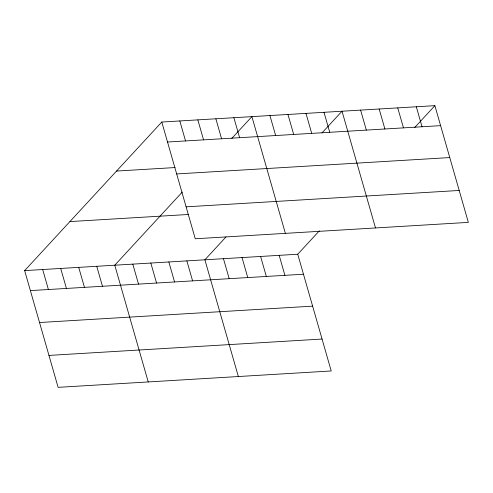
<?xml version="1.0" encoding="UTF-8"?>
<svg xmlns="http://www.w3.org/2000/svg" width="493" height="493" viewBox="0 0 493 493"><rect width="100%" height="100%" fill="white"/><g stroke="black" fill="none" stroke-linecap="round" stroke-linejoin="round"><path stroke-width="0.74" d="M319.365 230.81L297.741 254.234L331.21 370.964L58.119 387.344L24.65 270.614L161.79 122.036L434.881 105.656L468.35 222.386L195.259 238.766L161.79 122.036M182.305 192.042L114.77 265.209L148.239 381.939M231.796 138.422L251.905 116.631L285.379 233.362M226.01 236.923L204.891 259.805L238.359 376.535M321.917 133.018L342.025 111.227L375.5 227.957M414.767 127.453L434.881 105.656M167.515 142.021L440.613 125.647M116.533 171.065L175.107 167.552M176.673 173.949L449.764 157.569M186.101 206.838L459.199 190.464M69.907 221.585L188.566 214.467M24.65 270.614L297.741 254.234M30.381 290.599L303.472 274.225M39.532 322.527L312.63 306.147M48.967 355.416L322.058 339.042M416.308 106.771L422.039 126.756M397.74 107.887L403.471 127.872M379.166 108.996L384.897 128.987M360.599 110.112L366.33 130.097M324.006 112.305L329.737 132.297M305.98 113.39L311.712 133.375M287.955 114.468L293.686 134.453M269.93 115.547L275.661 135.538M279.174 255.349L284.905 275.334M233.885 117.71L239.616 137.695M260.6 256.465L266.331 276.45M215.86 118.795L221.591 138.779M242.032 257.58L247.763 277.565M197.835 119.873L203.566 139.858M223.458 258.689L229.19 278.681M179.809 120.951L185.541 140.943M186.865 260.883L192.597 280.874M168.84 261.968L174.571 281.953M150.821 263.046L156.552 283.031M132.796 264.131L138.527 284.116M96.745 266.288L102.476 286.279M78.72 267.372L84.451 287.357M60.701 268.451L66.432 288.436M42.675 269.535L48.406 289.52"/></g></svg>
